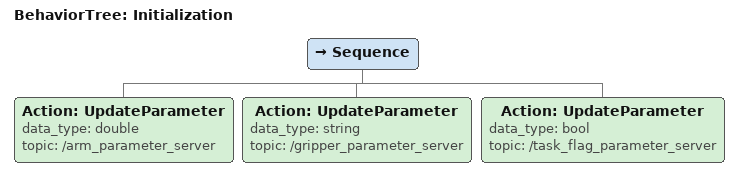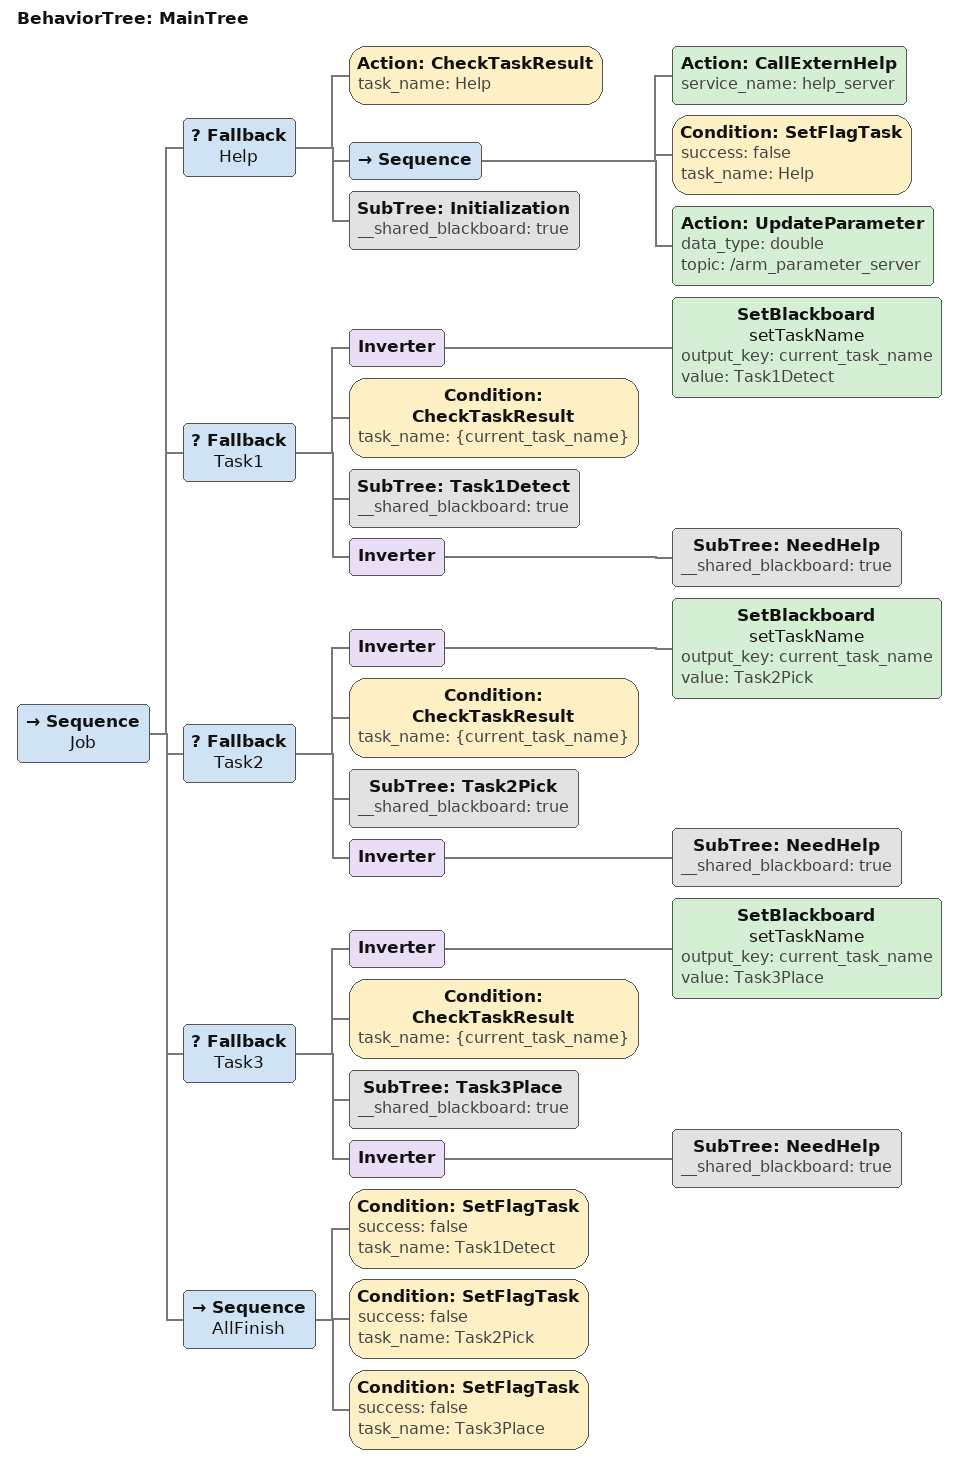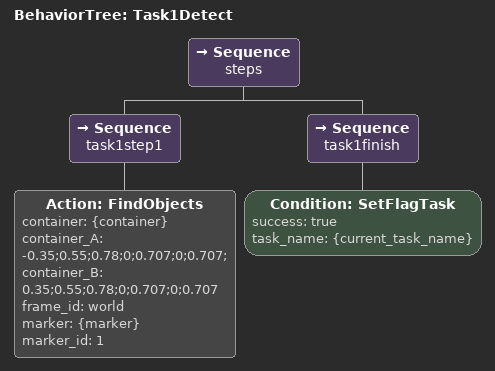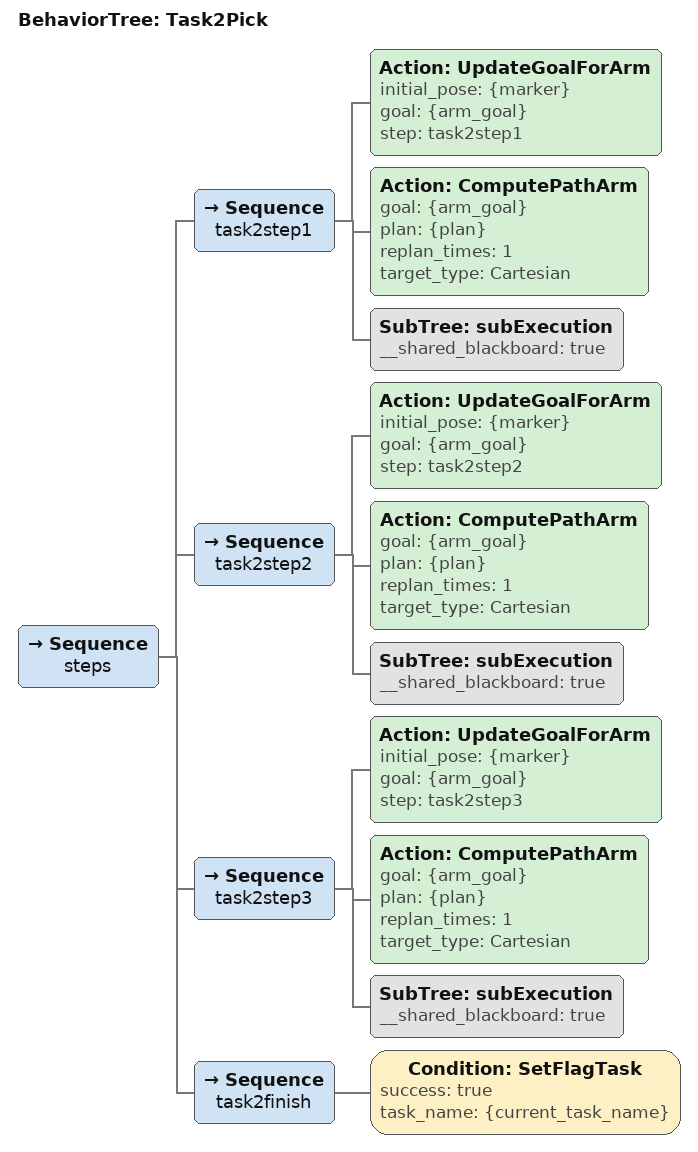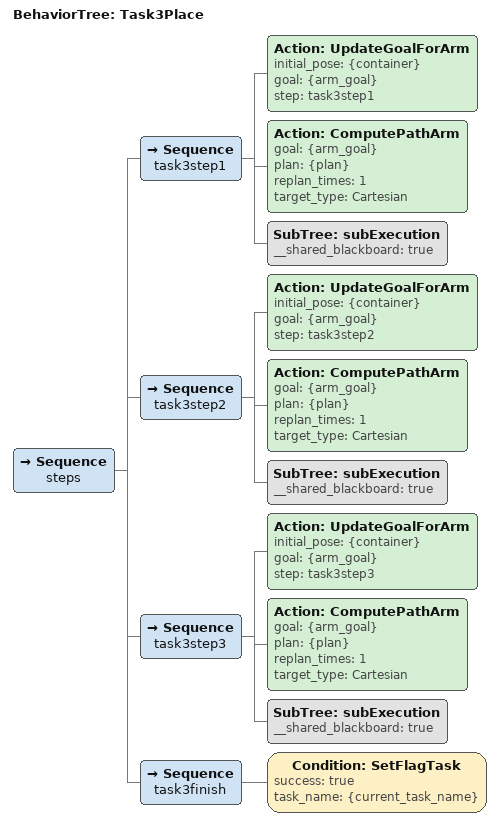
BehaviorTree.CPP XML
<BehaviorTree ID="Initialization">
  <Sequence>
    <Action ID="UpdateParameter" data_type="double" topic="/arm_parameter_server"/>
    <Action ID="UpdateParameter" data_type="string" topic="/gripper_parameter_server"/>
    <Action ID="UpdateParameter" data_type="bool" topic="/task_flag_parameter_server"/>
  </Sequence>
</BehaviorTree>

<BehaviorTree ID="MainTree">
  <Sequence name="Job">
    <Fallback name="Help">
      <Action ID="CheckTaskResult" task_name="Help"/>
      <Sequence>
          <Action ID="CallExternHelp" service_name="help_server"/>
          <Condition ID="SetFlagTask" success="false" task_name="Help"/>
          <Action ID="UpdateParameter" data_type="double" topic="/arm_parameter_server"/>
      </Sequence>
      <SubTree ID="Initialization" __shared_blackboard="true"/>
    </Fallback>
    <Fallback name="Task1">
      <Inverter>
        <SetBlackboard name="setTaskName" output_key="current_task_name" value="Task1Detect"/>
      </Inverter>
      <Condition ID="CheckTaskResult" task_name="{current_task_name}"/>
      <SubTree ID="Task1Detect" __shared_blackboard="true"/>
      <Inverter>
        <SubTree ID="NeedHelp" __shared_blackboard="true"/>
      </Inverter>
    </Fallback>
    <Fallback name="Task2">
      <Inverter>
        <SetBlackboard name="setTaskName" output_key="current_task_name" value="Task2Pick"/>
      </Inverter>
      <Condition ID="CheckTaskResult" task_name="{current_task_name}"/>
      <SubTree ID="Task2Pick" __shared_blackboard="true"/>
      <Inverter>
        <SubTree ID="NeedHelp" __shared_blackboard="true"/>
      </Inverter>
    </Fallback>
    <Fallback name="Task3">
      <Inverter>
        <SetBlackboard name="setTaskName" output_key="current_task_name" value="Task3Place"/>
      </Inverter>
      <Condition ID="CheckTaskResult" task_name="{current_task_name}"/>
      <SubTree ID="Task3Place" __shared_blackboard="true"/>
      <Inverter>
        <SubTree ID="NeedHelp" __shared_blackboard="true"/>
      </Inverter>
    </Fallback>
    <Sequence name="AllFinish">
      <Condition ID="SetFlagTask" success="false" task_name="Task1Detect"/>
      <Condition ID="SetFlagTask" success="false" task_name="Task2Pick"/>
      <Condition ID="SetFlagTask" success="false" task_name="Task3Place"/>
    </Sequence>
  </Sequence>
</BehaviorTree>

<BehaviorTree ID="Task1Detect">
  <Sequence name="steps">
    <Sequence name="task1step1">
      <Action ID="FindObjects" container="{container}" container_A="-0.35;0.55;0.78;0;0.707;0;0.707;" container_B="0.35;0.55;0.78;0;0.707;0;0.707" frame_id="world" marker="{marker}" marker_id="1"/>
    </Sequence>
    <Sequence name="task1finish">
      <Condition ID="SetFlagTask" success="true" task_name="{current_task_name}"/>
    </Sequence>
  </Sequence>
</BehaviorTree>

<BehaviorTree ID="Task2Pick">
  <Sequence name="steps">
    <Sequence name="task2step1">
      <Action ID="UpdateGoalForArm" initial_pose="{marker}" goal="{arm_goal}" step="task2step1"/>
      <Action ID="ComputePathArm" goal="{arm_goal}" plan="{plan}" replan_times="1" target_type="Cartesian"/>
      <SubTree ID="subExecution" __shared_blackboard="true"/>
    </Sequence>
    <Sequence name="task2step2">
      <Action ID="UpdateGoalForArm" initial_pose="{marker}" goal="{arm_goal}" step="task2step2"/>
      <Action ID="ComputePathArm" goal="{arm_goal}" plan="{plan}" replan_times="1" target_type="Cartesian"/>
      <SubTree ID="subExecution" __shared_blackboard="true"/>
    </Sequence>
    <Sequence name="task2step3">
      <Action ID="UpdateGoalForArm" initial_pose="{marker}" goal="{arm_goal}" step="task2step3"/>
      <Action ID="ComputePathArm" goal="{arm_goal}" plan="{plan}" replan_times="1" target_type="Cartesian"/>
      <SubTree ID="subExecution" __shared_blackboard="true"/>
    </Sequence>
    <Sequence name="task2finish">
      <Condition ID="SetFlagTask" success="true" task_name="{current_task_name}"/>
    </Sequence>
  </Sequence>
</BehaviorTree>

<BehaviorTree ID="Task3Place">
  <Sequence name="steps">
    <Sequence name="task3step1">
      <Action ID="UpdateGoalForArm" initial_pose="{container}" goal="{arm_goal}" step="task3step1"/>
      <Action ID="ComputePathArm" goal="{arm_goal}" plan="{plan}" replan_times="1" target_type="Cartesian"/>
      <SubTree ID="subExecution" __shared_blackboard="true"/>
    </Sequence>
    <Sequence name="task3step2">
      <Action ID="UpdateGoalForArm" initial_pose="{container}" goal="{arm_goal}" step="task3step2"/>
      <Action ID="ComputePathArm" goal="{arm_goal}" plan="{plan}" replan_times="1" target_type="Cartesian"/>
      <SubTree ID="subExecution" __shared_blackboard="true"/>
    </Sequence>
    <Sequence name="task3step3">
      <Action ID="UpdateGoalForArm" initial_pose="{container}" goal="{arm_goal}" step="task3step3"/>
      <Action ID="ComputePathArm" goal="{arm_goal}" plan="{plan}" replan_times="1" target_type="Cartesian"/>
      <SubTree ID="subExecution" __shared_blackboard="true"/>
    </Sequence>
    <Sequence name="task3finish">
      <Condition ID="SetFlagTask" success="true" task_name="{current_task_name}"/>
    </Sequence>
  </Sequence>
</BehaviorTree>
